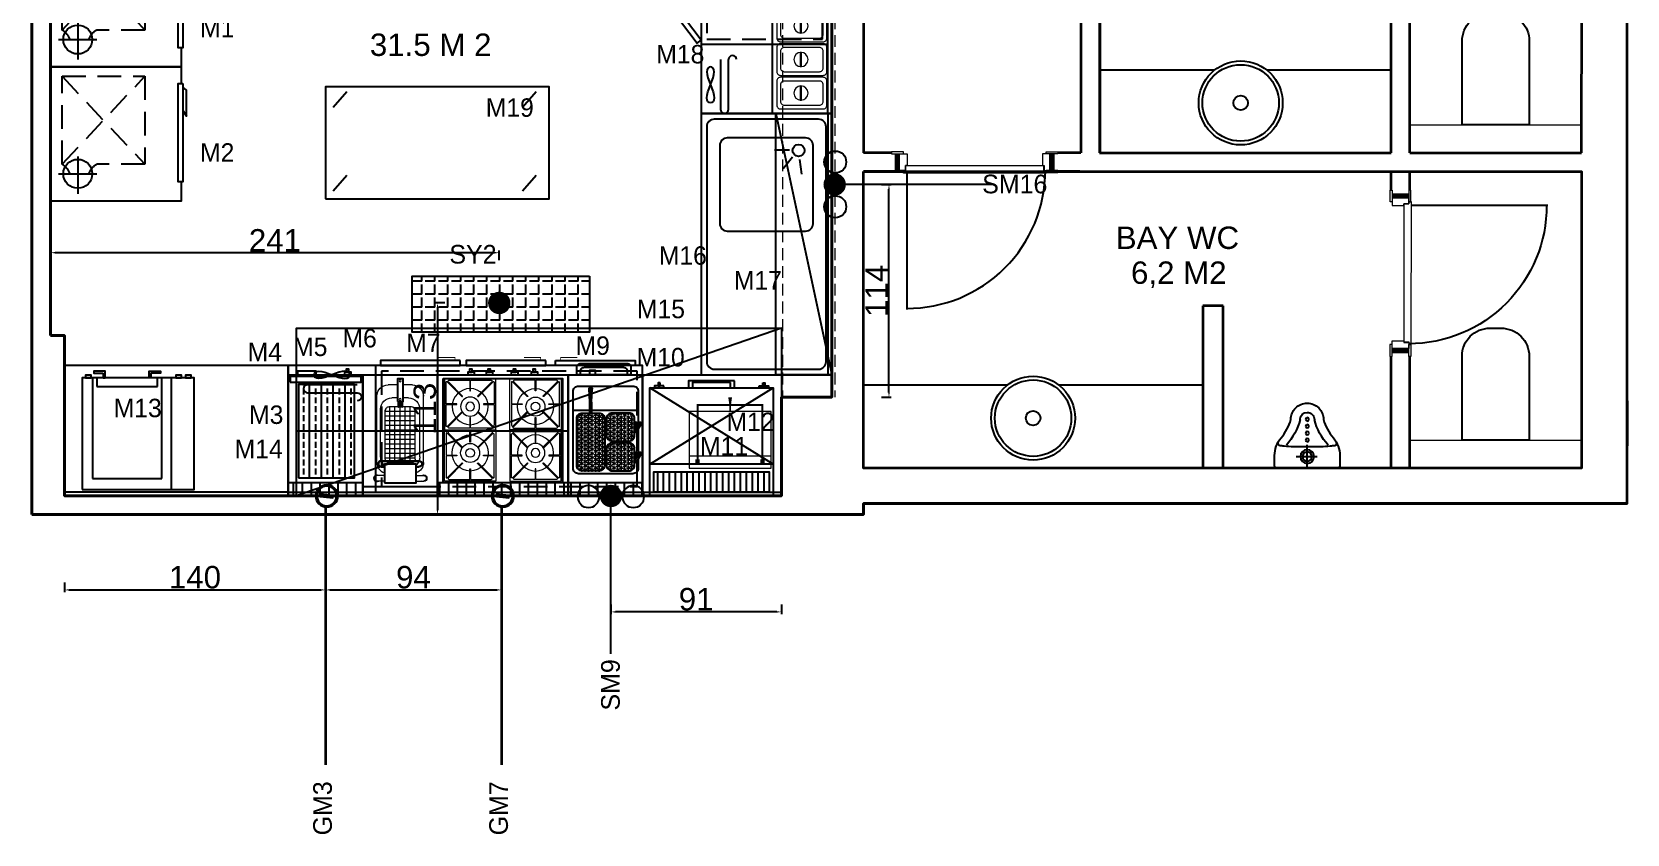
# Model space of a CAD drawing. Header units: millimetres. Extents: x 30084 to 42641, y -1284 to 1636.
# Drawn here: x 40068 to 40924, y -694 to -264 of the extents above; entities that cross this region are included whole.
import ezdxf
from ezdxf.enums import TextEntityAlignment as Align

# ---------------------------------------------------------------- set-up
doc = ezdxf.new("R2010")
doc.units = ezdxf.units.MM
for name, pattern in [('DASHDOT', [25.4, 12.7, -6.35, 0, -6.35]), ('DASHED', [19.05, 12.7, -6.35]), ('DASHED2', [9.525, 6.35, -3.175]), ('HIDDENX2', [19.05, 12.7, -6.35])]:
    doc.linetypes.add(name, pattern=pattern)
for name, color, linetype in [('002 Çizgi', 7, 'Continuous'), ('CIHAZ', 2, 'Continuous'), ('S2000-002 Çizgi', 7, 'Continuous'), ('S2000-019 Su Tes İşaretler', 5, 'Continuous'), ('S2000-024 Gaz Tes İşaretler', 3, 'Continuous'), ('SIH', 4, 'Continuous'), ('SU', 152, 'Continuous'), ('t_gorunus', 36, 'Continuous'), ('wall', 4, 'Continuous')]:
    doc.layers.add(name, color=color, linetype=linetype)
for name, color, linetype, lineweight in [('1-kutu profil', 5, 'Continuous', 0), ('b_mob kesit', 14, 'Continuous', 30), ('ELK', 1, 'Continuous', 35), ('GAZ', 200, 'Continuous', 25), ('no3_duvar mevcut', 4, 'Continuous', 35), ('no3_duvar ytong', 101, 'Continuous', 0), ('no3_kiriş izdüşüm', 172, 'DASHED', 15), ('no3_paslanmaz gorunus on', 163, 'Continuous', 15), ('no3_tefriş arka ince', 65, 'Continuous', 13), ('T_alcipan', 32, 'Continuous', 15), ('t_görünüş', 45, 'Continuous', 25), ('t_olcu', 250, 'Continuous', 25), ('t_tarama', 252, 'Continuous', 25), ('t_tefris ince', 34, 'Continuous', 15), ('t_ölçü', 40, 'Continuous', 25)]:
    doc.layers.add(name, color=color, linetype=linetype, lineweight=lineweight)
doc.styles.add('20', font='GOTHIC.TTF', dxfattribs={"height": 10})
doc.styles.get("Standard").update_dxf_attribs({"font": 'arial.ttf'})
doc.styles.add('Style-ENGINEERING I 0.34907', font='ENGINEERING.shx', dxfattribs={"oblique": 20})
doc.styles.add('TAKSİM', font='GOTHIC.TTF', dxfattribs={"height": 20})
doc.dimstyles.new('ISO-25', dxfattribs={"dimtxt": 12, "dimasz": 2.5, "dimexe": 1.25, "dimexo": 0.625, "dimtad": 1, "dimdec": 0, "dimtxsty": 'Standard', "dimcen": 2.5, "dimadec": 0, "dimazin": 0, "dimtfac": 1, "dimtdec": 0, "dimtmove": 0, "dimatfit": 3, "dimfxl": 1, "dimarcsym": 0})

# ---------------------------------------------------------------- blocks, each defined once
blk = doc.blocks.new('llllll')
at = {"layer": 'b_mob kesit'}
for p, q in [((7243.17, -4372.43), (7234.27, -4367.87)), ((7243.72, -4371.36), (7234.82, -4366.8)), ((7200.82, -4454.96), (7191.92, -4450.39)), ((7201.37, -4453.89), (7192.47, -4449.32))]:
    blk.add_line(p, q, dxfattribs=at)
at = {"layer": 'T_alcipan'}
blk.add_line((7201.37, -4453.89), (7192.47, -4449.32), dxfattribs=at)
at = {"layer": 't_tarama'}
blk.add_line((7205.1, -4449.9), (7277.48, -4487.04), dxfattribs=at)
blk.add_arc((7203.73, -4448.86), 82.29, 332.62671, 62.70128, dxfattribs=at)
at = {"layer": 't_tefris ince'}
for points in [[(7232.79, -4370.76), (7231.72, -4370.21), (7234.92, -4363.98), (7235.99, -4364.53)], [(7241.69, -4375.32), (7242.75, -4375.87), (7245.95, -4369.64), (7244.88, -4369.1)], [(7193.95, -4446.43), (7192.88, -4445.88), (7189.69, -4452.11), (7190.76, -4452.66)], [(7202.85, -4451), (7203.92, -4451.55), (7200.72, -4457.77), (7199.65, -4457.23)]]:
    blk.add_lwpolyline(points, close=True, dxfattribs=at)
for points in [[(7233.82, -4368.76), (7231.76, -4372.76), (7237.99, -4375.96), (7238.45, -4375.07), (7241.12, -4376.44), (7242.71, -4373.32), (7233.82, -4368.76)], [(7204.18, -4451.68), (7202.85, -4451), (7203.42, -4449.89), (7200.75, -4448.52), (7238.26, -4375.42)], [(7237.9, -4376.13), (7238.26, -4375.42), (7240.93, -4376.79), (7241.39, -4375.9), (7242.72, -4376.59), (7204.18, -4451.68), (7204.18, -4451.68)], [(7192.93, -4448.43), (7194.98, -4444.43), (7201.21, -4447.63), (7200.75, -4448.52), (7203.42, -4449.89), (7201.82, -4453), (7192.93, -4448.43)]]:
    blk.add_lwpolyline(points, dxfattribs=at)
blk = doc.blocks.new('pis')
at = {"layer": 't_gorunus'}
for p, q in [((-5598.66, -3508.97), (-5598.66, -3497.67)), ((-5604.8, -3503.08), (-5592.43, -3503.08))]:
    blk.add_line(p, q, dxfattribs=at)
blk.add_lwpolyline([(-5604.8, -3519.35, 0.414214), (-5603.57, -3520.58), (-5598.17, -3520.58, 0.176543), (-5588.69, -3517.12, -0.10376), (-5578.8, -3511.82, 0.414214), (-5570.06, -3503.08, 0.414214), (-5578.8, -3494.34, -0.10376), (-5588.69, -3489.03, 0.176543), (-5598.17, -3485.58), (-5603.57, -3485.58, 0.414214), (-5604.8, -3486.81)], format="xyb", close=True, dxfattribs=at)
for centre, radius in [((-5598.66, -3503.08), 3.68), ((-5598.66, -3503.08), 2.46), ((-5589.81, -3503.08), 0.921), ((-5586.1, -3503.08), 0.921), ((-5582.39, -3503.08), 0.921), ((-5578.68, -3503.08), 0.921)]:
    blk.add_circle(centre, radius, dxfattribs=at)
for centre, radius, start, end in [((-5548.86, -3494.23, 0), 44.39, 172.21465, 175.44873), ((-5591.42, -3489.1, 0), 1.68, 70.41054, 147.98702), ((-5373.7, -3503.08), 219.82, 178.11151, 180), ((-5482.89, -3499.48), 110.58, 175.44873, 178.11151), ((-5570.88, -3467.98), 32.26, 227.88073, 255.80064), ((-5373.7, -3503.08, 0), 219.82, 180, 181.88849), ((-5570.88, -3538.18), 32.26, 104.19936, 132.11927), ((-5578.8, -3503.08), 3.83, 0, 90), ((-5578.8, -3503.08), 3.83, 270, 0), ((-5482.89, -3506.68, 0), 110.58, 181.88849, 184.55127), ((-5548.86, -3511.93, 0), 44.39, 184.55127, 187.78535), ((-5591.42, -3517.05, 0), 1.68, 212.01298, 289.58946)]:
    blk.add_arc(centre, radius, start, end, dxfattribs=at)
blk = doc.blocks.new('A$C5B5611F4')
at = {"layer": 'CIHAZ', "color": 1}
for p, q in [((14.73, 68.47), (14.73, 47.92)), ((24.09, 58.19), (3.98, 58.19))]:
    blk.add_line(p, q, dxfattribs=at)
at = {"layer": 'CIHAZ', "color": 5, "linetype": 'DASHED'}
for p, q in [((19.82, 66.66), (67.01, 22.28)), ((67.01, 66.66), (19.82, 22.28))]:
    blk.add_line(p, q, dxfattribs=at)
at = {"layer": 'CIHAZ', "color": 5}
for points in [[(63.2, 1.82), (10.36, 1.82), (10.36, 4.32), (63.2, 4.32)], [(61.2, 1.82), (48.6, 1.82), (45.6, 0), (59.6, 0)]]:
    blk.add_lwpolyline(points, close=True, dxfattribs=at)
at = {"layer": 'CIHAZ', "color": 1}
blk.add_circle((14.73, 58.19), 7.76, dxfattribs=at)
at = {"layer": 'S2000-002 Çizgi', "linetype": 'DASHED'}
for p, q in [((19.82, 66.66), (67.01, 66.66)), ((67.01, 66.66), (67.01, 22.28)), ((19.82, 22.28), (19.82, 48.05)), ((67.01, 22.28), (19.82, 22.28))]:
    blk.add_line(p, q, dxfattribs=at)
at = {"layer": 'S2000-002 Çizgi'}
blk.add_lwpolyline([(10.36, 2.81), (0, 2.81), (0, 72.81), (72, 72.81), (72, 2.81), (63.2, 2.81)], dxfattribs=at)
at = {"layer": 'S2000-002 Çizgi', "linetype": 'DASHED'}
for centre, radius, start, end in [((11.6, 71.22), 9.4, 291.20794, 330.95663), ((11, 43.02), 10.16, 29.6907, 66.77515)]:
    blk.add_arc(centre, radius, start, end, dxfattribs=at)
blk = doc.blocks.new('A$C1B780B74')
at = {"layer": 'S2000-002 Çizgi'}
h = blk.add_hatch(dxfattribs=at)
h.set_pattern_fill('ANSI31', color=256, scale=1.5, angle=45, style=0)
h.set_pattern_definition([(90, (-3652.6375, -4993.124), (-4.7625, 9e-16), [])])
h.paths.add_polyline_path([(40, 64), (40, 71), (0, 71), (0, 64)])
h = blk.add_hatch(dxfattribs=at)
h.set_pattern_fill('HEX', color=256, scale=0.2, style=0)
h.set_pattern_definition([(0, (-3709.3878, -4969.9236), (0, 1.099852), [0.635, -1.27]), (120, (-3709.3878, -4969.9236), (-0.95249977, -0.549926), [0.635, -1.27]), (60, (-3708.7528, -4969.9236), (-0.95249977, 0.549926), [0.635, -1.27])])
h.paths.add_polyline_path([(7.64, 57.53, 0.414214), (4.64, 54.53), (4.64, 29.53, 0.414214), (7.64, 26.53), (16.64, 26.53, 0.414214), (19.64, 29.53), (19.64, 54.53, 0.414214), (16.64, 57.53)])
h = blk.add_hatch(dxfattribs=at)
h.set_pattern_fill('HEX', color=256, scale=0.2, style=0)
h.set_pattern_definition([(180, (3749.6632, -4969.9236), (0, 1.099852), [0.635, -1.27]), (60, (3749.6632, -4969.9236), (0.95249977, -0.549926), [0.635, -1.27]), (120, (3749.0282, -4969.9236), (0.95249977, 0.549926), [0.635, -1.27])])
h.paths.add_polyline_path([(23.64, 57.53, 0.414214), (20.64, 54.53), (20.64, 45.53, 0.414214), (23.64, 42.53), (32.64, 42.53, 0.414214), (35.64, 45.53), (35.64, 54.53, 0.414214), (32.64, 57.53)])
for points in [[(37.81, 47.86, 1), (39.28, 48.64), (37.9, 50.46), (37.07, 50.03)], [(37.81, 31.83, 1), (39.28, 32.61), (37.9, 34.43), (37.07, 33.99)], [(11.3, 13.39, 1), (12.97, 13.39), (12.6, 20.65), (11.67, 20.65)]]:
    blk.add_hatch(color=256, dxfattribs=at).paths.add_polyline_path(points)
h = blk.add_hatch(dxfattribs=at)
h.set_pattern_fill('HEX', color=256, scale=0.2, style=0)
h.set_pattern_definition([(180, (3749.6632, -4985.9236), (0, 1.099852), [0.635, -1.27]), (60, (3749.6632, -4985.9236), (0.95249977, -0.549926), [0.635, -1.27]), (120, (3749.0282, -4985.9236), (0.95249977, 0.549926), [0.635, -1.27])])
h.paths.add_polyline_path([(23.64, 41.53, 0.414214), (20.64, 38.53), (20.64, 29.53, 0.414214), (23.64, 26.53), (32.64, 26.53, 0.414214), (35.64, 29.53), (35.64, 38.53, 0.414214), (32.64, 41.53)])
for p, q in [((37.9, 50.46), (37.07, 50.03)), ((37.07, 50.03), (37.81, 47.86)), ((37.9, 50.46), (39.28, 48.64)), ((37.9, 34.43), (37.07, 33.99)), ((37.9, 34.43), (39.28, 32.61)), ((37.07, 33.99), (37.81, 31.83)), ((2.68, 25.03), (11.67, 25.03)), ((11.67, 20.65), (11.3, 13.39)), ((12.6, 20.65), (11.67, 20.65)), ((12.6, 25.03), (37.68, 25.03)), ((12.6, 20.65), (12.97, 13.39))]:
    blk.add_line(p, q, dxfattribs=at)
for points in [[(0, 6), (40, 6), (40, 71), (0, 71)], [(0, 71), (40, 71), (40, 64), (0, 64)], [(11.5, 6), (14.78, 6), (14.78, 3.69), (11.5, 3.69)]]:
    blk.add_lwpolyline(points, close=True, dxfattribs=at)
for points in [[(37.68, 14.03), (37.68, 56.03, 0.414214), (34.68, 59.03), (5.68, 59.03, 0.414214), (2.68, 56.03), (2.68, 18.68)], [(2.68, 18.68), (2.68, 15.03, 0.414214), (5.68, 12.03), (34.68, 12.03, 0.414214), (37.68, 15.03), (37.68, 18.6)]]:
    blk.add_lwpolyline(points, format="xyb", dxfattribs=at)
for points in [[(7.64, 26.53), (16.64, 26.53, 0.414214), (19.64, 29.53), (19.64, 54.53, 0.414214), (16.64, 57.53), (7.64, 57.53, 0.414214), (4.64, 54.53), (4.64, 29.53, 0.414214)], [(32.64, 42.53), (23.64, 42.53, -0.414214), (20.64, 45.53), (20.64, 54.53, -0.414214), (23.64, 57.53), (32.64, 57.53, -0.414214), (35.64, 54.53), (35.64, 45.53, -0.414214)], [(32.64, 26.53), (23.64, 26.53, -0.414214), (20.64, 29.53), (20.64, 38.53, -0.414214), (23.64, 41.53), (32.64, 41.53, -0.414214), (35.64, 38.53), (35.64, 29.53, -0.414214)], [(6.75, 0), (31.75, 0, 0.414214), (33.75, 2), (33.75, 6), (4.75, 6), (4.75, 2, 0.414214)], [(8.75, 2), (29.75, 2, 0.414214), (31.75, 4), (31.75, 6), (6.75, 6), (6.75, 4, 0.414214)]]:
    blk.add_lwpolyline(points, format="xyb", close=True, dxfattribs=at)
for points in [[(37.9, 50.46), (36.55, 53.01), (35.73, 52.57), (37.07, 50.03)], [(35.73, 52.57), (35.73, 47.49), (36.66, 47.49), (36.66, 50.81)], [(35.73, 48.08), (35.73, 47.49)], [(37.9, 34.43), (36.55, 36.97), (35.73, 36.54), (37.07, 33.99)], [(35.73, 36.54), (35.73, 31.46), (36.66, 31.46), (36.66, 34.78)], [(12.6, 20.65), (12.6, 26.53), (11.67, 26.53), (11.67, 20.65)], [(35.73, 32.05), (35.73, 31.46)]]:
    blk.add_lwpolyline(points, dxfattribs=at)
for centre, start, end in [((38.54, 48.25), 189.38009, 46.50604), ((38.54, 32.22), 189.38009, 46.50604), ((12.14, 13.39), 161.43703, 18.56297)]:
    blk.add_arc(centre, 0.835, start, end, dxfattribs=at)
blk = doc.blocks.new('A$C15B52C20')
blk.add_lwpolyline([(0, 65), (40, 65), (40, 60), (0, 60)], close=True)
at = {"layer": 'S2000-002 Çizgi', "linetype": 'Continuous', "lineweight": 0}
for p, q in [((11.5, 57), (7.5, 57)), ((11.5, 54), (7.5, 54)), ((28.5, 57), (32.5, 57)), ((28.5, 54), (32.5, 54)), ((7.5, 47), (7.5, 11)), ((9.5, 44), (9.5, 18)), ((9.75, 49.5), (11.5, 49.5)), ((9.75, 49), (11.5, 49)), ((9.75, 46.5), (30.25, 46.5)), ((9.75, 46), (30.25, 46)), ((12, 45.25), (12, 18.85)), ((28, 44.75), (12, 44.75)), ((26, 47.25), (14, 47.25)), ((14.5, 47.25), (14.5, 46.5)), ((14.5, 46), (14.5, 17.25)), ((17.2, 47.25), (17.2, 46.5)), ((17.2, 46), (17.2, 17.25)), ((19.9, 47.25), (19.9, 46.5)), ((19.9, 46), (19.9, 17.25)), ((22.6, 47.25), (22.6, 46.5)), ((22.6, 46), (22.6, 17.25)), ((25.3, 47.25), (25.3, 46.5)), ((25.3, 46), (25.3, 17.25)), ((28, 45.25), (28, 18.85)), ((28.5, 49.5), (30.25, 49.5)), ((28.5, 49), (30.25, 49)), ((30.5, 44), (30.5, 18)), ((32.5, 47), (32.5, 11)), ((28, 42.25), (12, 42.25)), ((28, 39.75), (12, 39.75)), ((28, 37.25), (12, 37.25)), ((28, 34.75), (12, 34.75)), ((28, 32.25), (12, 32.25)), ((28, 29.75), (12, 29.75)), ((28, 27.25), (12, 27.25)), ((28, 24.75), (12, 24.75)), ((28, 22.25), (12, 22.25)), ((28, 19.75), (12, 19.75)), ((18.75, 17.25), (14, 17.25)), ((18.75, 14.25), (18.75, 17.25)), ((19.25, 14.25), (19.25, 17.25)), ((19.75, 17.25), (19.25, 17.25)), ((19.75, 14.25), (19.75, 17.25)), ((20.25, 14.25), (20.25, 17.25)), ((20.75, 17.25), (20.25, 17.25)), ((20.75, 14.25), (20.75, 17.25)), ((21.25, 14.25), (21.25, 17.25)), ((26, 17.25), (21.25, 17.25)), ((18.5, 12.4), (15.5, 12.4)), ((24.5, 12.4), (21.5, 12.4)), ((18.5, 5.4), (13.5, 5.4)), ((26.5, 5.4), (21.5, 5.4))]:
    blk.add_line(p, q, dxfattribs=at)
at = {"layer": 'S2000-002 Çizgi'}
for points in [[(0, 0), (40, 0), (40, 65), (0, 65)], [(11.5, 58), (28.5, 58), (28.5, 48), (11.5, 48)], [(18.5, 14.25), (21.5, 14.25), (21.5, 2.25), (18.5, 2.25)]]:
    blk.add_lwpolyline(points, close=True, dxfattribs=at)
at = {"layer": 'S2000-002 Çizgi', "linetype": 'Continuous', "lineweight": 0}
for centre in [(20, 13.25), (20, 3.25)]:
    blk.add_circle(centre, 0.5, dxfattribs=at)
at = {"layer": 'S2000-002 Çizgi', "linetype": 'Continuous', "lineweight": 0, "extrusion": (0, 0, -1)}
for centre, radius, start, end in [((-7.5, 55.5), 1.8, 236.44269, 123.55731), ((-7.5, 55.5), 1.5, 270.00107, 90), ((-13.5, 47), 6, 0, 70.52878), ((-9.75, 47.75), 1.75, 270, 90), ((-9.75, 47.75), 1.25, 270, 90), ((-14, 19.25), 2, 270, 0), ((-26, 19.25), 2, 180, 270)]:
    blk.add_arc(centre, radius, start, end, dxfattribs=at)
at = {"layer": 'S2000-002 Çizgi', "linetype": 'Continuous', "lineweight": 0}
for centre, radius, start, end in [((26.5, 47), 6, 0, 70.52878), ((32.5, 55.5), 1.8, 236.44269, 123.55731), ((32.5, 55.5), 1.5, 270.00107, 90), ((15.5, 44), 6, 160.52878, 180), ((15.5, 44), 6, 131.81031, 155.37568), ((14, 45.25), 2, 157.97569, 180), ((14, 45.25), 2, 90, 141.31781), ((26, 45.25), 2, 38.68219, 90), ((26, 45.25), 2, 0, 22.02431), ((24.5, 44), 6, 24.62432, 48.18969), ((24.5, 44), 6, 0, 19.47122), ((30.25, 47.75), 1.75, 270, 90), ((30.25, 47.75), 1.25, 270, 90), ((15.5, 18.4), 6, 180, 270), ((19, 17.25), 0.25, 0, 180), ((20, 17.25), 0.25, 0, 180), ((21, 17.25), 0.25, 0, 180), ((24.5, 18.4), 6, 270, 0), ((13.5, 11.4), 6, 180, 270), ((26.5, 11.4), 6, 270, 0)]:
    blk.add_arc(centre, radius, start, end, dxfattribs=at)
at = {"layer": 'S2000-002 Çizgi', "linetype": 'Continuous', "lineweight": 0, "style": 'Style-ENGINEERING I 0.34907', "oblique": 20}
blk.add_text('LINK', height=0.001, dxfattribs=at).set_placement((0, 60), align=Align.TOP_LEFT)
blk.add_text('LINK', height=0.001, dxfattribs=at).set_placement((0, 60), align=Align.TOP_LEFT)
blk.add_text('LINK', height=0.001, dxfattribs=at).set_placement((0, 60), align=Align.TOP_LEFT)
blk = doc.blocks.new('A$C499D07B8')
at = {"layer": 'S2000-002 Çizgi'}
h = blk.add_hatch(dxfattribs=at)
h.set_pattern_fill('ANSI31', color=256, scale=1.5, angle=45, style=0)
h.set_pattern_definition([(90, (-4825.414, -5284.878), (-4.7625, 9e-16), [])])
h.paths.add_polyline_path([(40, 60.92), (40, 67.92), (0, 67.92), (0, 60.92)])
h = blk.add_hatch(dxfattribs=at)
h.set_pattern_fill('ANSI33', color=256, angle=45, style=0)
h.set_pattern_definition([(90, (-2886.505, -4991.208), (-6.35, 1e-15), []), (90, (-2883.33, -4988.033), (-6.35, 1e-15), [3.175, -1.5875])])
h.paths.add_polyline_path([(35.53, 8.21), (35.53, 58.21), (5.53, 58.21), (5.53, 8.21)])
for points in [[(0, 2.92), (40, 2.92), (40, 67.92), (0, 67.92)], [(0, 67.92), (40, 67.92), (40, 60.92), (0, 60.92)], [(5.53, 58.21), (35.53, 58.21), (35.53, 8.21), (5.53, 8.21)], [(1, 6.92), (39, 6.92), (39, 3.92), (1, 3.92)], [(5, 2.92), (15, 2.92), (15, 0.92), (5, 0.92)], [(30.06, 2.92), (33.7, 2.92), (33.7, 1.46), (30.06, 1.46)], [(31.02, 1.46), (32.48, 1.46), (32.48, 0), (31.02, 0)]]:
    blk.add_lwpolyline(points, close=True, dxfattribs=at)
blk = doc.blocks.new('A$C604B7618')
at = {"layer": 'no3_paslanmaz gorunus on'}
blk.add_lwpolyline([(0, 30.57), (30.57, 30.57), (30.57, 0), (0, 0), (0, 30.57)], dxfattribs=at)
blk.add_lwpolyline([(15.55, 29.52), (15.55, 23.44, -0.414214), (15.34, 23.23), (15.23, 23.23, -0.414214), (15.02, 23.44), (15.02, 29.52), (2.68, 29.52, 0.668179), (2.31, 28.63), (10.81, 20.13, -0.810443), (10.38, 19.82), (1.59, 28.61, 0.668179), (1.05, 28.39), (1.05, 15.55), (7.13, 15.55, -0.414214), (7.34, 15.34), (7.34, 15.23, -0.414214), (7.13, 15.02), (1.05, 15.02), (1.05, 2.68, 0.668179), (1.94, 2.31), (10.43, 10.81, -0.810443), (10.75, 10.38), (1.96, 1.59, 0.668179), (2.18, 1.05), (15.02, 1.05), (15.02, 7.13, -0.414214), (15.23, 7.34), (15.34, 7.34, -0.414214), (15.55, 7.13), (15.55, 1.05), (27.88, 1.05, 0.668179), (28.26, 1.94), (19.76, 10.43, -0.810443), (20.19, 10.75), (28.98, 1.96, 0.668179), (29.52, 2.18), (29.52, 15.02), (23.44, 15.02, -0.414214), (23.23, 15.23), (23.23, 15.34, -0.414214), (23.44, 15.55), (29.52, 15.55), (29.52, 28.39, 0.668179), (28.98, 28.61), (20.19, 19.82, -0.810443), (19.76, 20.13), (28.26, 28.63, 0.668179), (27.88, 29.52)], format="xyb", close=True, dxfattribs=at)
for radius in [10.75, 5.66, 2.6]:
    blk.add_circle((15.28, 13.8), radius, dxfattribs=at)
blk = doc.blocks.new('A$C0B4565C5')
at = {"layer": 'S2000-002 Çizgi'}
h = blk.add_hatch(dxfattribs=at)
h.set_pattern_fill('ANSI31', color=256, scale=1.5, angle=45, style=0)
h.set_pattern_definition([(90, (-2513.4203, -6417.801), (-4.7625, 9e-16), [])])
h.paths.add_polyline_path([(0, 67.92), (0, 60.92), (70, 60.92), (70, 67.92)])
for points in [[(0, 2.92), (70, 2.92), (70, 67.92), (0, 67.92)], [(70, 60.92), (0, 60.92), (0, 67.92), (70, 67.92)], [(3, 4.92), (67, 4.92), (67, 60.92), (3, 60.92)], [(16.2, 2.92), (19.84, 2.92), (19.84, 1.46), (16.2, 1.46)], [(17.16, 1.46), (18.62, 1.46), (18.62, 0), (17.16, 0)], [(26.05, 2.92), (29.69, 2.92), (29.69, 1.46), (26.05, 1.46)], [(27.01, 1.46), (28.47, 1.46), (28.47, 0), (27.01, 0)], [(39.56, 2.92), (43.2, 2.92), (43.2, 1.46), (39.56, 1.46)], [(40.52, 1.46), (41.98, 1.46), (41.98, 0), (40.52, 0)], [(50.2, 2.92), (53.84, 2.92), (53.84, 1.46), (50.2, 1.46)], [(51.16, 1.46), (52.62, 1.46), (52.62, 0), (51.16, 0)]]:
    blk.add_lwpolyline(points, close=True, dxfattribs=at)
at = {"layer": 'S2000-002 Çizgi', "yscale": 0.8999999999996362}
for p, xscale, zscale in [((31.24, 32.43), -0.8999999999996362, 0.9), ((38.76, 32.43), 0.8999999999996362, 0.8999999999996362)]:
    blk.add_blockref('A$C604B7618', p, dxfattribs=dict(at, xscale=xscale, zscale=zscale))
at = {"layer": 'S2000-002 Çizgi', "yscale": 0.8999999999996362, "rotation": 180}
for p, xscale, zscale in [((31.24, 32.43), 0.8999999999996362, 0.8999999999996362), ((38.76, 32.43), -0.8999999999996362, 0.9)]:
    blk.add_blockref('A$C604B7618', p, dxfattribs=dict(at, xscale=xscale, zscale=zscale))
blk = doc.blocks.new('A$C562E209C')
at = {"layer": 'S2000-002 Çizgi'}
h = blk.add_hatch(dxfattribs=at)
h.set_pattern_fill('ANSI31', color=256, angle=45, style=0)
h.set_pattern_definition([(90, (-2777.067, -8355.0508), (-3.175, 7e-16), [])])
h.paths.add_polyline_path([(64, 48.81), (64, 59.81), (2, 59.81), (2, 48.81)])
for p, q in [((0, 44.81), (66, 3.81)), ((66, 44.81), (0, 3.81))]:
    blk.add_line(p, q, dxfattribs=at)
for points in [[(0, 61.81), (66, 61.81), (66, 3.81), (0, 3.81)], [(2, 59.81), (64, 59.81), (64, 48.81), (2, 48.81)], [(0, 44.81), (66, 44.81), (66, 3.81), (0, 3.81)], [(7.47, 2.81), (2.47, 2.81), (2.47, 3.81), (7.47, 3.81)], [(5.47, 1.14), (4.47, 1.14), (4.47, 2.81), (5.47, 2.81)], [(20.75, 0), (45.25, 0), (45.25, 3.81), (20.75, 3.81)], [(22.75, 1), (43.25, 1), (43.25, 3.81), (22.75, 3.81)], [(58.53, 2.81), (63.53, 2.81), (63.53, 3.81), (58.53, 3.81)], [(60.53, 1.14), (61.53, 1.14), (61.53, 2.81), (60.53, 2.81)]]:
    blk.add_lwpolyline(points, close=True, dxfattribs=at)
for points in [[(4.97, 2.81), (4.97, 1.14)], [(61.03, 2.81), (61.03, 1.14)]]:
    blk.add_lwpolyline(points, dxfattribs=at)
blk = doc.blocks.new('A$C67BA2794')
at = {"layer": 'no3_paslanmaz gorunus on'}
blk.add_lwpolyline([(0, 7.57), (44, 7.57), (44, 38.03), (0, 38.03)], close=True, dxfattribs=at)
for points, const_width in [([(3.46, 34.35), (5.8, 34.35)], 2), ([(4.63, 34.03), (4.63, 4.11), (22, 4.11)], 1), ([(39.37, 34.03), (39.37, 4.11), (22, 4.11)], 1), ([(40.54, 34.35), (38.2, 34.35)], 2)]:
    blk.add_lwpolyline(points, dxfattribs=dict(at, const_width=const_width))
blk.add_lwpolyline([(44, 31.48), (0, 31.48)], dxfattribs=at)
blk.add_lwpolyline([(21.94, 7.48, 1, 1, 0), (21.94, 3.72, 1, 2, 0), (21.94, 0, 2, 2, 0)], format="xyseb", dxfattribs=at)
blk = doc.blocks.new('A$C1C2518A9')
at = {"layer": 'S2000-002 Çizgi', "linetype": 'HIDDENX2', "ltscale": 10}
blk.add_line((47.85, 63.54), (47.85, 3.54), dxfattribs=at)
at = {"layer": 'S2000-002 Çizgi'}
for points in [[(0, 63.54), (60, 63.54), (60, 3.54), (0, 3.54)], [(1.67, 3.54), (4.73, 3.54), (4.73, 2.12), (1.67, 2.12)], [(50.21, 3.53), (53.28, 3.53), (53.28, 2.12), (50.21, 2.12)], [(55.4, 3.53), (58.46, 3.53), (58.46, 2.12), (55.4, 2.12)]]:
    blk.add_lwpolyline(points, close=True, dxfattribs=at)
at = {"layer": 'S2000-002 Çizgi', "linetype": 'HIDDENX2', "ltscale": 10}
for points in [[(5.44, 57.59), (42.67, 57.59), (42.67, 3.54), (5.44, 3.54)], [(7.79, 8.25), (40.31, 8.25), (40.31, 3.54), (7.79, 3.54)]]:
    blk.add_lwpolyline(points, close=True, dxfattribs=at)
at = {"layer": 'S2000-002 Çizgi'}
for points in [[(11.27, 0), (6.14, 0), (6.15, 1), (11.27, 1)], [(11.27, 1), (11.27, 3.53), (12.27, 3.53), (12.27, 0), (11.27, 0)], [(36.83, 1), (36.83, 3.53), (35.83, 3.53), (35.83, 0), (36.83, 0)], [(36.83, 0), (41.96, 0), (41.95, 1), (36.83, 1)]]:
    blk.add_lwpolyline(points, dxfattribs=at)
blk = doc.blocks.new('A$C55296281')
at = {"layer": 'S2000-002 Çizgi'}
for p, q in [((24.66, 52.76), (32.47, 53.87)), ((19.52, 47.29), (19.52, 39.4)), ((23.43, 48.95), (29.53, 43.94))]:
    blk.add_line(p, q, dxfattribs=at)
for points in [[(0, 68), (140, 68), (140, 70), (0, 70)], [(0, 0), (140, 0), (140, 70), (0, 70)]]:
    blk.add_lwpolyline(points, close=True, dxfattribs=at)
for points in [[(7, 3), (133, 3, 0.414214), (137, 7), (137, 63, 0.414214), (133, 67), (7, 67, 0.414214), (3, 63), (3, 7, 0.414214)], [(17, 10), (59, 10, 0.414214), (63, 14), (63, 56, 0.414214), (59, 60), (17, 60, 0.414214), (13, 56), (13, 14, 0.414214)]]:
    blk.add_lwpolyline(points, format="xyb", close=True, dxfattribs=at)
blk.add_circle((19.71, 52.26), 3.19, dxfattribs=at)
blk = doc.blocks.new('A$C01E77913')
at = {"layer": 'no3_paslanmaz gorunus on'}
for points in [[(2, 26.8), (15, 26.8, -0.414214), (17, 24.8), (17, 2, -0.414214), (15, 0), (2, 0, -0.414214), (0, 2), (0, 24.8, -0.414214)], [(4, 24.8), (13, 24.8, -0.414214), (15, 22.8), (15, 4, -0.414214), (13, 2), (4, 2, -0.414214), (2, 4), (2, 22.8, -0.414214)]]:
    blk.add_lwpolyline(points, format="xyb", close=True, dxfattribs=at)
blk.add_lwpolyline([(4.71, 14.27), (12.21, 14.27), (12.21, 13.52), (4.71, 13.52)], close=True, dxfattribs=at)
blk.add_circle((8.46, 13.87), 3.82, dxfattribs=at)
blk = doc.blocks.new('A$C6D321137')
at = {"layer": '002 Çizgi', "color": 7}
for p, q in [((95.82, 0), (95.82, 135)), ((38.15, 29), (38.15, 2.33)), ((42.5, 2.33), (42.5, 29)), ((31.01, 23.53), (30.84, 22.38)), ((30.84, 22.38), (31.01, 20.93)), ((31.47, 24.34), (31.01, 23.53)), ((31.01, 20.93), (31.47, 19.22)), ((32.11, 24.83), (31.47, 24.34)), ((31.47, 19.22), (32.11, 17.36)), ((32.84, 25), (32.11, 24.83)), ((32.11, 17.36), (32.84, 15.41)), ((33.58, 24.83), (32.84, 25)), ((32.84, 15.41), (33.58, 17.36)), ((34.22, 24.34), (33.58, 24.83)), ((33.58, 17.36), (34.22, 19.22)), ((34.67, 23.53), (34.22, 24.34)), ((34.22, 19.22), (34.67, 20.93)), ((34.85, 22.38), (34.67, 23.53)), ((34.67, 20.93), (34.85, 22.38)), ((30.84, 8.44), (31.01, 9.9)), ((31.01, 9.9), (31.47, 11.6)), ((31.47, 11.6), (32.11, 13.46)), ((32.11, 13.46), (32.84, 15.41)), ((32.84, 15.41), (33.58, 13.46)), ((33.58, 13.46), (34.22, 11.6)), ((34.22, 11.6), (34.67, 9.9)), ((34.67, 9.9), (34.85, 8.44)), ((31.01, 7.3), (30.84, 8.44)), ((31.47, 6.48), (31.01, 7.3)), ((32.11, 5.99), (31.47, 6.48)), ((32.84, 5.83), (32.11, 5.99)), ((33.58, 5.99), (32.84, 5.83)), ((34.22, 6.48), (33.58, 5.99)), ((34.67, 7.3), (34.22, 6.48)), ((34.85, 8.44), (34.67, 7.3))]:
    blk.add_line(p, q, dxfattribs=at)
for points in [[(0, 99.8), (25.77, 133.91), (27.82, 132.36), (2.05, 98.25)], [(27.82, 0), (97.82, 0), (97.82, 135), (27.82, 135)], [(65.82, 135), (65.82, 0), (97.82, 0), (97.82, 135)], [(0, 71.96), (25.77, 37.85), (27.82, 39.4), (2.05, 73.51)]]:
    blk.add_lwpolyline(points, close=True, dxfattribs=at)
at = {"layer": '002 Çizgi', "color": 7, "linetype": 'DASHED'}
blk.add_lwpolyline([(92.82, 40), (92.82, 132), (30.82, 132), (30.82, 40)], close=True, dxfattribs=at)
at = {"layer": '002 Çizgi', "color": 7, "const_width": 0.427}
for points in [[(1.7, 102.04), (0.38, 103.04), (4.63, 108.67), (5.72, 110.11)], [(1.7, 69.72), (0.38, 68.72), (4.63, 63.09), (5.72, 61.64)]]:
    blk.add_lwpolyline(points, dxfattribs=at)
at = {"layer": '002 Çizgi', "color": 7}
blk.add_lwpolyline([(95.82, 37), (27.82, 37)], dxfattribs=at)
for centre, radius, start, end in [((27.82, 132.36), 42.75, 229.49079, 270), ((27.82, 39.4), 42.75, 90, 130.50921), ((44.67, 29), 2.17, 0, 180), ((40.32, 2.33), 2.17, 180, 0)]:
    blk.add_arc(centre, radius, start, end, dxfattribs=at)
at = {"layer": '002 Çizgi', "color": 7, "xscale": -1, "rotation": 90}
for p in [(95.21, 127.49), (95.21, 109.49), (95.21, 91.49), (95.21, 73.49), (95.21, 55.49), (95.21, 37.49), (95.21, 19.49)]:
    blk.add_blockref('A$C01E77913', p, dxfattribs=at)
blk = doc.blocks.new('A$C346E3501')
at = {"layer": '002 Çizgi', "color": 7}
blk.add_line((190, 72.43), (0, 72.43), dxfattribs=at)
for points in [[(190, 4.43), (190, 74.43), (0, 74.43), (0, 4.43)], [(173.56, 7.46), (172.1, 7.63), (170.4, 8.08), (168.54, 8.72), (166.59, 9.46), (164.64, 10.19), (162.78, 10.84), (161.07, 11.29), (159.62, 11.46), (158.47, 11.29), (157.66, 10.84), (157.17, 10.19), (157, 9.46), (157.17, 8.72), (157.66, 8.08), (158.47, 7.63), (159.62, 7.46), (161.07, 7.63), (162.78, 8.08), (164.64, 8.72), (166.59, 9.46), (168.54, 10.19), (170.4, 10.84), (172.1, 11.29), (173.56, 11.46), (174.7, 11.29), (175.52, 10.84), (176.01, 10.19), (176.17, 9.46), (176.01, 8.72), (175.52, 8.08), (174.7, 7.63)], [(46.75, 1.87), (4, 1.87), (4, 4.43), (46.75, 4.43)], [(51.87, 1.87), (94.62, 1.87), (94.62, 4.43), (51.87, 4.43)], [(97.85, 1.87), (140.6, 1.87), (140.6, 4.43), (97.85, 4.43)]]:
    blk.add_lwpolyline(points, close=True, dxfattribs=at)
at = {"layer": '002 Çizgi', "color": 7, "linetype": 'DASHED'}
blk.add_lwpolyline([(140, 69.43), (3, 69.43), (3, 7.43), (140, 7.43)], close=True, dxfattribs=at)
at = {"layer": '002 Çizgi', "color": 7}
blk.add_lwpolyline([(143, 72.43), (143, 4.43)], dxfattribs=at)
for points in [[(179.67, 19.11), (153, 19.11, -1), (153, 23.46)], [(153, 14.77), (179.67, 14.77, 1), (179.67, 19.11)]]:
    blk.add_lwpolyline(points, format="xyb", dxfattribs=at)
at = {"layer": '002 Çizgi', "color": 7, "const_width": 0.427}
for points in [[(43.94, 1.87), (43.94, 0.21), (36.87, 0.21), (35.07, 0.21)], [(54.69, 1.87), (54.69, 0.21), (61.75, 0.21), (63.56, 0.21)], [(100.66, 1.87), (100.66, 0.21), (107.73, 0.21), (109.53, 0.21)]]:
    blk.add_lwpolyline(points, dxfattribs=at)
blk = doc.blocks.new('A$C7E7D3E18')
at = {"layer": 'SIH', "linetype": 'Continuous', "const_width": 6}
blk.add_lwpolyline([(3, 6, 1), (9, 6, 1)], format="xyb", close=True, dxfattribs=at)
blk = doc.blocks.new('A$C6E87713E')
at = {"layer": 'S2000-019 Su Tes İşaretler'}
for centre in [(5.89, 6.3), (29.89, 6.3)]:
    blk.add_circle(centre, 5.89, dxfattribs=at)
blk.add_blockref('A$C7E7D3E18', (11.95, 0))
blk = doc.blocks.new('A$C45BD7F52')
at = {"layer": 'S2000-024 Gaz Tes İşaretler'}
h = blk.add_hatch(color=256, dxfattribs=at)
h.paths.add_polyline_path([(8, 4, 1), (0, 4, 1)])
h.paths.add_polyline_path([(7.5, 4, 1), (0.5, 4, 1)], flags=16)
for radius in [4, 3.5]:
    blk.add_circle((4, 4), radius, dxfattribs=at)
blk = doc.blocks.new('A$C73223F6F')
at = {"layer": 'GAZ'}
blk.add_hatch(color=256, dxfattribs=at).paths.add_polyline_path([(2.63, 6.75), (2.59, 5.44), (9.36, 5.25), (9.4, 6.56)])
blk.add_lwpolyline([(2.63, 6.75), (9.4, 6.56), (9.36, 5.25), (2.59, 5.44)], close=True, dxfattribs=at)
at = {"layer": 'GAZ', "xscale": 1.499999999995655, "yscale": 1.499999999995655, "zscale": 1.499999999995655, "rotation": 358.3670394844737}
blk.add_blockref('A$C45BD7F52', (-0.17, 0.17), dxfattribs=at)
blk = doc.blocks.new('*D188')
at = {"layer": 'Defpoints', "color": 0, "transparency": 16777216}
for p in [(40470.31, -513.15), (40378.94, -516.15), (40378.94, -575.29)]:
    blk.add_point(p, dxfattribs=at)
at = {"layer": 'no3_duvar mevcut', "color": 0, "linetype": 'Continuous', "lineweight": -2, "transparency": 16777216}
for p, q in [((40378.94, -571.29), (40378.94, -576.54)), ((40470.31, -571.29), (40470.31, -576.54))]:
    blk.add_line(p, q, dxfattribs=at)
at = {"layer": 'no3_duvar mevcut', "color": 0, "lineweight": -2, "transparency": 16777216}
blk.add_line((40467.81, -575.29), (40381.44, -575.29), dxfattribs=at)
at = {"layer": 'no3_duvar mevcut', "color": 0, "transparency": 16777216}
for points in [[(40381.44, -574.88), (40381.44, -575.71), (40378.94, -575.29)], [(40467.81, -574.88), (40467.81, -575.71), (40470.31, -575.29)]]:
    blk.add_solid(points, dxfattribs=at)
at = {"layer": 'no3_duvar mevcut', "color": 0, "transparency": 16777216, "insert": (40424.62, -568.54), "char_height": 12, "attachment_point": 5}
blk.add_mtext('91', dxfattribs=at)
blk = doc.blocks.new('*D189')
at = {"layer": 'Defpoints', "color": 0, "transparency": 16777216}
for p in [(40514.31, -346.15), (40528.03, -346.15), (40497.31, -460.15)]:
    blk.add_point(p, dxfattribs=at)
at = {"layer": 'no3_duvar mevcut', "color": 0, "linetype": 'Continuous', "lineweight": -2, "transparency": 16777216}
for p, q in [((40524.03, -346.15), (40529.28, -346.15)), ((40524.03, -460.15), (40529.28, -460.15))]:
    blk.add_line(p, q, dxfattribs=at)
at = {"layer": 'no3_duvar mevcut', "color": 0, "lineweight": -2, "transparency": 16777216}
blk.add_line((40528.03, -457.65), (40528.03, -348.65), dxfattribs=at)
at = {"layer": 'no3_duvar mevcut', "color": 0, "transparency": 16777216}
for points in [[(40527.62, -348.65), (40528.45, -348.65), (40528.03, -346.15)], [(40527.62, -457.65), (40528.45, -457.65), (40528.03, -460.15)]]:
    blk.add_solid(points, dxfattribs=at)
at = {"layer": 'no3_duvar mevcut', "color": 0, "transparency": 16777216, "insert": (40521.38, -403.15), "char_height": 12, "attachment_point": 5, "rotation": 90}
blk.add_mtext('114', dxfattribs=at)
blk = doc.blocks.new('*D190')
at = {"layer": 'Defpoints', "color": 0, "transparency": 16777216}
for p in [(40319.07, -409.65), (40285.94, -523.15), (40291.37, -523.15)]:
    blk.add_point(p, dxfattribs=at)
at = {"layer": 'no3_duvar mevcut', "color": 0, "linetype": 'Continuous', "lineweight": -2, "transparency": 16777216}
for p, q in [((40289.94, -409.65), (40284.69, -409.65)), ((40289.94, -523.15), (40284.69, -523.15))]:
    blk.add_line(p, q, dxfattribs=at)
at = {"layer": 'no3_duvar mevcut', "color": 0, "lineweight": -2, "transparency": 16777216}
blk.add_line((40285.94, -412.15), (40285.94, -520.65), dxfattribs=at)
at = {"layer": 'no3_duvar mevcut', "color": 0, "transparency": 16777216}
for points in [[(40285.52, -412.15), (40286.35, -412.15), (40285.94, -409.65)], [(40285.52, -520.65), (40286.35, -520.65), (40285.94, -523.15)]]:
    blk.add_solid(points, dxfattribs=at)
at = {"layer": 'no3_duvar mevcut', "color": 0, "transparency": 16777216, "insert": (40279.18, -466.4), "char_height": 12, "attachment_point": 5, "rotation": 90}
blk.add_mtext('113', dxfattribs=at)
blk = doc.blocks.new('*D191')
at = {"layer": 'Defpoints', "color": 0, "transparency": 16777216}
for p in [(40078.44, -382.72), (40078.44, -409.65), (40319.07, -409.65)]:
    blk.add_point(p, dxfattribs=at)
at = {"layer": 'no3_duvar mevcut', "color": 0, "linetype": 'Continuous', "lineweight": -2, "transparency": 16777216}
for p, q in [((40078.44, -386.72), (40078.44, -381.47)), ((40319.07, -386.72), (40319.07, -381.47))]:
    blk.add_line(p, q, dxfattribs=at)
at = {"layer": 'no3_duvar mevcut', "color": 0, "lineweight": -2, "transparency": 16777216}
blk.add_line((40316.57, -382.72), (40080.94, -382.72), dxfattribs=at)
at = {"layer": 'no3_duvar mevcut', "color": 0, "transparency": 16777216}
for points in [[(40080.94, -382.3), (40080.94, -383.13), (40078.44, -382.72)], [(40316.57, -382.3), (40316.57, -383.13), (40319.07, -382.72)]]:
    blk.add_solid(points, dxfattribs=at)
at = {"layer": 'no3_duvar mevcut', "color": 0, "transparency": 16777216, "insert": (40198.75, -376.07), "char_height": 12, "attachment_point": 5}
blk.add_mtext('241', dxfattribs=at)
blk = doc.blocks.new('*D196')
at = {"layer": 'Defpoints', "color": 0, "transparency": 16777216}
for p in [(40085.94, -513.15), (40225.81, -523.15), (40225.81, -563.5)]:
    blk.add_point(p, dxfattribs=at)
at = {"layer": 'no3_duvar mevcut', "color": 0, "linetype": 'Continuous', "lineweight": -2, "transparency": 16777216}
for p, q in [((40085.94, -559.5), (40085.94, -564.75)), ((40225.81, -559.5), (40225.81, -564.75))]:
    blk.add_line(p, q, dxfattribs=at)
at = {"layer": 'no3_duvar mevcut', "color": 0, "lineweight": -2, "transparency": 16777216}
blk.add_line((40088.44, -563.5), (40223.31, -563.5), dxfattribs=at)
at = {"layer": 'no3_duvar mevcut', "color": 0, "transparency": 16777216}
for points in [[(40088.44, -563.08), (40088.44, -563.92), (40085.94, -563.5)], [(40223.31, -563.08), (40223.31, -563.92), (40225.81, -563.5)]]:
    blk.add_solid(points, dxfattribs=at)
at = {"layer": 'no3_duvar mevcut', "color": 0, "transparency": 16777216, "insert": (40155.88, -556.75), "char_height": 12, "attachment_point": 5}
blk.add_mtext('140', dxfattribs=at)
blk = doc.blocks.new('*D197')
at = {"layer": 'Defpoints', "color": 0, "transparency": 16777216}
for p in [(40225.81, -523.15), (40320.23, -523.15), (40320.23, -563.5)]:
    blk.add_point(p, dxfattribs=at)
at = {"layer": 'no3_duvar mevcut', "color": 0, "linetype": 'Continuous', "lineweight": -2, "transparency": 16777216}
for p, q in [((40225.81, -559.5), (40225.81, -564.75)), ((40320.23, -559.5), (40320.23, -564.75))]:
    blk.add_line(p, q, dxfattribs=at)
at = {"layer": 'no3_duvar mevcut', "color": 0, "lineweight": -2, "transparency": 16777216}
blk.add_line((40228.31, -563.5), (40317.73, -563.5), dxfattribs=at)
at = {"layer": 'no3_duvar mevcut', "color": 0, "transparency": 16777216}
for points in [[(40228.31, -563.08), (40228.31, -563.92), (40225.81, -563.5)], [(40317.73, -563.08), (40317.73, -563.92), (40320.23, -563.5)]]:
    blk.add_solid(points, dxfattribs=at)
at = {"layer": 'no3_duvar mevcut', "color": 0, "transparency": 16777216, "insert": (40273.02, -556.75), "char_height": 12, "attachment_point": 5}
blk.add_mtext('94', dxfattribs=at)

msp = doc.modelspace()

# ---------------------------------------------------------------- hatches: boundary and pattern name
h = msp.add_hatch()
h.set_pattern_fill('ANGLE', color=256, angle=90)
h.set_pattern_definition([(90, (37560.321, -8179.19), (-6.985, 2e-15), [5.08, -1.905]), (180, (37560.321, -8179.19), (-3e-15, -6.985), [5.08, -1.905])])
h.paths.add_polyline_path([(40367.43, -425.27), (40367.43, -395.27), (40272.43, -395.27), (40272.43, -425.27)])

# ---------------------------------------------------------------- linework, layer by layer
for p, q in [((40229.9, -304.6), (40237.33, -296.35)), ((40331.44, -304.6), (40338.87, -296.35)), ((40467.31, -308.15), (40497.31, -448.15)), ((40229.9, -349.48), (40237.33, -341.23)), ((40331.44, -349.48), (40338.87, -341.23))]:
    msp.add_line(p, q)
for points in [[(40225.85, -353.77), (40345.85, -353.77), (40345.85, -293.77), (40225.85, -293.77)], [(40497.31, -448.15), (40467.31, -448.15), (40467.31, -308.15), (40497.31, -308.15)], [(40367.43, -395.27), (40367.43, -425.27), (40272.43, -425.27), (40272.43, -395.27)], [(40205.94, -443.15), (40085.94, -443.15), (40085.94, -513.15), (40205.94, -513.15)], [(40355.94, -513.15), (40210.31, -513.15), (40210.31, -478.15), (40355.94, -478.15)], [(40205.94, -511.15), (40085.94, -511.15), (40085.94, -513.15), (40205.94, -513.15)]]:
    msp.add_lwpolyline(points, close=True)
at = {"layer": 'ELK', "color": 3}
for p, q in [((40225.81, -519.1), (40225.81, -657.25)), ((40320.23, -519.1), (40320.23, -657.25))]:
    msp.add_line(p, q, dxfattribs=at)
at = {"layer": 'no3_duvar mevcut'}
for p, q in [((40923.83, -517.19), (40923.83, 580.35)), ((40514.31, 453.15), (40514.31, -329.15)), ((40497.31, 165.85), (40497.31, -460.15)), ((40497.31, -460.15), (40497.31, 165.85)), ((40899.67, -77.8), (40899.23, -329.15)), ((40068.44, -427.15), (40068.44, -201.15)), ((40630.94, -199.15), (40630.94, -329.15)), ((40641.02, -329.15), (40641.02, -199.15)), ((40797.39, -329.15), (40797.39, -199.15)), ((40807.39, -329.15), (40807.39, -199.15)), ((40078.44, -427.15), (40078.44, -211.15)), ((40078.44, -211.15), (40078.44, -427.15)), ((40641.02, -206.63), (40641.02, -329.15)), ((40529.45, -329.15), (40514.31, -329.15)), ((40630.94, -329.15), (40618.61, -329.15)), ((40640.94, -329.15), (40792.31, -329.15)), ((40792.31, -329.15), (40797.39, -329.15)), ((40807.39, -329.15), (40899.31, -329.15)), ((40529.46, -339.15), (40514.31, -339.15)), ((40514.31, -498.15), (40514.31, -339.15)), ((40612.31, -339.15), (40612.31, -339.15)), ((40630.31, -339.15), (40618.61, -339.15)), ((40630.31, -339.15), (40797.31, -339.15)), ((40797.31, -349.15), (40797.31, -339.15)), ((40807.31, -339.15), (40899.31, -339.15)), ((40807.31, -349.15), (40807.31, -339.15)), ((40899.31, -339.15), (40899.31, -498.15)), ((40707.31, -411.15), (40696.31, -411.15)), ((40696.31, -411.15), (40696.31, -498.15)), ((40707.31, -498.15), (40707.31, -411.15)), ((40068.44, -523.15), (40068.44, -427.15)), ((40085.94, -427.15), (40078.44, -427.15)), ((40078.44, -427.15), (40085.94, -427.15)), ((40085.94, -513.15), (40085.94, -427.15)), ((40085.94, -427.15), (40085.94, -513.15)), ((40797.31, -498.15), (40797.31, -438.3)), ((40807.31, -498.15), (40807.31, -438.3)), ((40497.31, -460.15), (40470.31, -460.15)), ((40470.31, -460.15), (40470.31, -513.15)), ((40470.31, -513.15), (40470.31, -460.15)), ((40470.31, -460.15), (40497.31, -460.15)), ((40923.83, -462.17), (40923.83, -486.17)), ((40696.31, -498.15), (40514.31, -498.15)), ((40797.31, -498.15), (40707.31, -498.15)), ((40899.31, -498.15), (40807.31, -498.15)), ((40470.31, -513.15), (40085.94, -513.15)), ((40085.94, -513.15), (40470.31, -513.15)), ((40923.83, -517.19), (40514.31, -517.19)), ((40514.31, -517.19), (40514.31, -523.15)), ((40514.31, -523.15), (40068.44, -523.15))]:
    msp.add_line(p, q, dxfattribs=at)
for points in [[(40068.44, -523.15), (40514.31, -523.15), (40514.31, -517.19), (40923.83, -517.19), (40923.83, 580.35), (40923.83, 965.85), (40164.44, 965.85), (40164.44, 357.61), (40217.44, 357.61), (40217.44, 177.85), (40208.44, 177.85), (40208.44, -50.15), (40168.44, -50.15), (40168.44, -201.15), (40068.44, -201.15), (40068.44, -523.15)], [(40078.44, -427.15), (40085.94, -427.15), (40085.94, -513.15), (40470.31, -513.15), (40470.31, -460.15), (40497.31, -460.15), (40497.31, 165.85), (40469.31, 165.85), (40469.31, 257.85), (40502.31, 257.85)]]:
    msp.add_lwpolyline(points, dxfattribs=at)
msp.add_lwpolyline([(40514.31, -339.15), (40899.31, -339.15), (40899.31, -498.15), (40514.31, -498.15)], close=True, dxfattribs=at)
at = {"layer": 'no3_duvar ytong'}
msp.add_line((40874.81, -498.15), (40514.31, -498.15), dxfattribs=at)
at = {"layer": 'no3_kiriş izdüşüm', "linetype": 'DASHED2'}
for points in [[(40470.91, 257.85), (40470.91, -460.15)], [(40498.91, 257.84), (40498.91, -460.15)]]:
    msp.add_lwpolyline(points, dxfattribs=at)
at = {"layer": 'no3_tefriş arka ince'}
for p, q in [((40807.39, -314.15), (40899.39, -314.15)), ((40807.31, -483.15), (40899.31, -483.15))]:
    msp.add_line(p, q, dxfattribs=at)
at = {"layer": 'SU'}
for p, q in [((40583.61, -346.15), (40501.91, -346.15)), ((40378.94, -597.84), (40378.94, -516.15))]:
    msp.add_line(p, q, dxfattribs=at)
at = {"layer": 't_görünüş'}
for p, q in [((40702.62, -284.79), (40640.94, -284.79)), ((40797.39, -284.79), (40730.62, -284.79)), ((40591.3, -453.79), (40514.31, -453.79)), ((40696.31, -453.79), (40619.31, -453.79))]:
    msp.add_line(p, q, dxfattribs=at)
for points in [[(40835.39, -314.15), (40835.39, -269.15, -0.414214), (40850.39, -254.15), (40856.39, -254.15, -0.414214), (40871.39, -269.15), (40871.39, -314.15)], [(40835.31, -483.15), (40835.31, -438.15, -0.414214), (40850.31, -423.15), (40856.31, -423.15, -0.414214), (40871.31, -438.15), (40871.31, -483.15)]]:
    msp.add_lwpolyline(points, format="xyb", close=True, dxfattribs=at)
for centre, radius in [((40716.62, -302.41), 22.5), ((40716.62, -302.41), 20.5), ((40716.62, -302.41), 3.91), ((40605.31, -471.41), 22.5), ((40605.31, -471.41), 20.5), ((40605.31, -471.41), 3.91)]:
    msp.add_circle(centre, radius, dxfattribs=at)
at = {"layer": 't_olcu', "color": 0}
msp.add_line((40470.31, -423.15), (40210.31, -513.15), dxfattribs=at)
for points in [[(40470.31, -513.15), (40210.31, -513.15), (40210.31, -423.15), (40470.31, -423.15)], [(40395.94, -448.15), (40470.31, -448.15), (40470.31, -513.15), (40395.94, -513.15)], [(40395.94, -511.15), (40470.31, -511.15), (40470.31, -513.15), (40395.94, -513.15)]]:
    msp.add_lwpolyline(points, close=True, dxfattribs=at)

# ---------------------------------------------------------------- block references
msp.add_blockref('A$C6D321137', (40399.49, -308.15))
at = {"extrusion": (0, 0, -1), "xscale": -1, "zscale": -1, "rotation": 90}
msp.add_blockref('A$C7E7D3E18', (-40313.07, -403.65), dxfattribs=at)
at = {"rotation": 180}
msp.add_blockref('A$C346E3501', (40395.94, -438.71), dxfattribs=at)
at = {"xscale": -1}
for name, p, rotation in [('A$C15B52C20', (40245.94, -448.15), 180), ('pis', (44255.38, 5106.65), 270.0000000000001)]:
    msp.add_blockref(name, p, dxfattribs=dict(at, rotation=rotation))
at = {"layer": '1-kutu profil'}
for p, xscale, yscale, zscale, rotation in [((41137.43, 7257.95), 0.9000000000000001, 0.9000000000000001, 0.9000000000000001, 297.1854366952085), ((33210.16, -957.12), -0.9000000000000004, 0.9000000000000004, 0.9000000000000004, 152.8145633047915)]:
    msp.add_blockref('llllll', p, dxfattribs=dict(at, xscale=xscale, yscale=yscale, zscale=zscale, rotation=rotation))
at = {"layer": 'GAZ', "color": 3, "xscale": -1, "rotation": 171.5456967403956}
for p in [(40221.48, -506.33), (40315.89, -506.33)]:
    msp.add_blockref('A$C73223F6F', p, dxfattribs=at)
at = {"layer": 'S2000-002 Çizgi'}
for name, p, rotation in [('A$C5B5611F4', (40151.25, -283.15), 90), ('A$C5B5611F4', (40151.25, -355.15), 90), ('A$C55296281', (40427.31, -308.15), 270), ('A$C562E209C', (40465.86, -451.33), 180), ('A$C67BA2794', (40464.8, -460.22), 180)]:
    msp.add_blockref(name, p, dxfattribs=dict(at, rotation=rotation))
at = {"layer": 't_olcu', "color": 0, "xscale": -1, "rotation": 180}
for name, p in [('A$C1B780B74', (40355.94, -442.15)), ('A$C1C2518A9', (40095.44, -446.21)), ('A$C499D07B8', (40205.94, -445.23)), ('A$C0B4565C5', (40285.94, -445.23))]:
    msp.add_blockref(name, p, dxfattribs=at)
at = {"layer": 'wall', "color": 0, "linetype": 'DASHDOT', "rotation": 270}
msp.add_blockref('A$C6E87713E', (40492.91, -328.2), dxfattribs=at)
at = {"layer": 'wall', "color": 0, "linetype": 'DASHDOT', "xscale": -1, "rotation": 180}
msp.add_blockref('A$C6E87713E', (40360.99, -507.15), dxfattribs=at)

# ---------------------------------------------------------------- texts
at = {"style": 'TAKSİM'}
for s, p in [('M1', (40158.61, -267.2, 0)), ('M18', (40403.28, -281.23, 0)), ('M19', (40311.82, -309.87, 0)), ('M2', (40158.61, -333.94, 0)), ('M16', (40404.61, -389.16, 0)), ('M17', (40444.83, -402.45, 0)), ('M15', (40392.87, -417.84, 0)), ('M6', (40235, -433.49, 0)), ('M7', (40269.17, -435.95, 0)), ('M9', (40359.97, -437.49, 0)), ('M4', (40184.14, -440.9, 0)), ('M5', (40208.54, -438.11, 0)), ('M10', (40392.73, -443.68, 0)), ('M13', (40112.31, -470.91, 0)), ('M3', (40184.89, -474.52, 0)), ('M12', (40440.9, -478.35, 0)), ('M14', (40177.16, -492.89, 0)), ('M11', (40426.72, -491.38, 0))]:
    msp.add_text(s, height=9.9, dxfattribs=at).set_placement(p)
at = {"layer": 'ELK', "color": 3, "style": '20'}
for s, p in [('GM3', (40229.28, -695.08, 0)), ('GM7', (40323.69, -695.08, 0))]:
    msp.add_text(s, height=10, rotation=90, dxfattribs=at).set_placement(p)
at = {"layer": 'SU', "style": '20'}
for s, p in [('SM16', (40578.02, -350.88)), ('SY2', (40292.32, -388.54))]:
    msp.add_text(s, height=10, dxfattribs=at).set_placement(p)
msp.add_text('SM9', height=10, rotation=90, dxfattribs=at).set_placement((40383.67, -628.16))
at = {"layer": 't_ölçü', "color": 7, "char_height": 12, "width": 149.2145, "attachment_point": 3}
for s, insert in [('31.5 M 2', (40314.88, -265.22)), ('BAY WC', (40715.76, -368.7)), ('\\P6,2 M2', (40709.06, -367.41))]:
    msp.add_mtext(s, dxfattribs=dict(at, insert=insert))

# ---------------------------------------------------------------- dimensions: what is measured, and where the dimension line sits
at = {"layer": 'no3_duvar mevcut'}
for base, p1, p2, picture, middle in [((40528.03, -346.15), (40497.31, -460.15), (40514.31, -346.15), '*D189', (40521.38, -403.15)), ((40285.9383, -523.1454), (40319.0683, -409.6521), (40291.3717, -523.1454), '*D190', (40279.1823, -466.3987))]:
    dim = msp.add_linear_dim(base=base, p1=p1, p2=p2, angle=90, dimstyle='ISO-25', override={"dimfxl": 4, "dimfxlon": 1}, dxfattribs=at)
    dim.commit()
    dim.dimension.update_dxf_attribs({"geometry": picture, "text_midpoint": middle})
for base, p1, p2, override, picture, middle in [((40078.44, -382.72), (40319.07, -409.65), (40078.44, -409.65), {"dimfxl": 4, "dimfxlon": 1}, '*D191', (40198.75, -376.07)), ((40225.81, -563.5), (40085.94, -513.15), (40225.81, -523.15), {"dimfxl": 4, "dimfxlon": 1}, '*D196', (40155.88, -556.75)), ((40378.94, -575.29), (40470.31, -513.15), (40378.94, -516.15), {"dimfxl": 4, "dimfxlon": 1}, '*D188', (40424.62, -568.54)), ((40320.23, -563.5), (40225.81, -523.15), (40320.23, -523.15), {"dimtmove": 1, "dimfxl": 4, "dimfxlon": 1}, '*D197', (40273.02, -556.75))]:
    dim = msp.add_linear_dim(base=base, p1=p1, p2=p2, dimstyle='ISO-25', override=override, dxfattribs=at)
    dim.commit()
    dim.dimension.update_dxf_attribs({"geometry": picture, "text_midpoint": middle})

doc.saveas('drawing.dxf')
